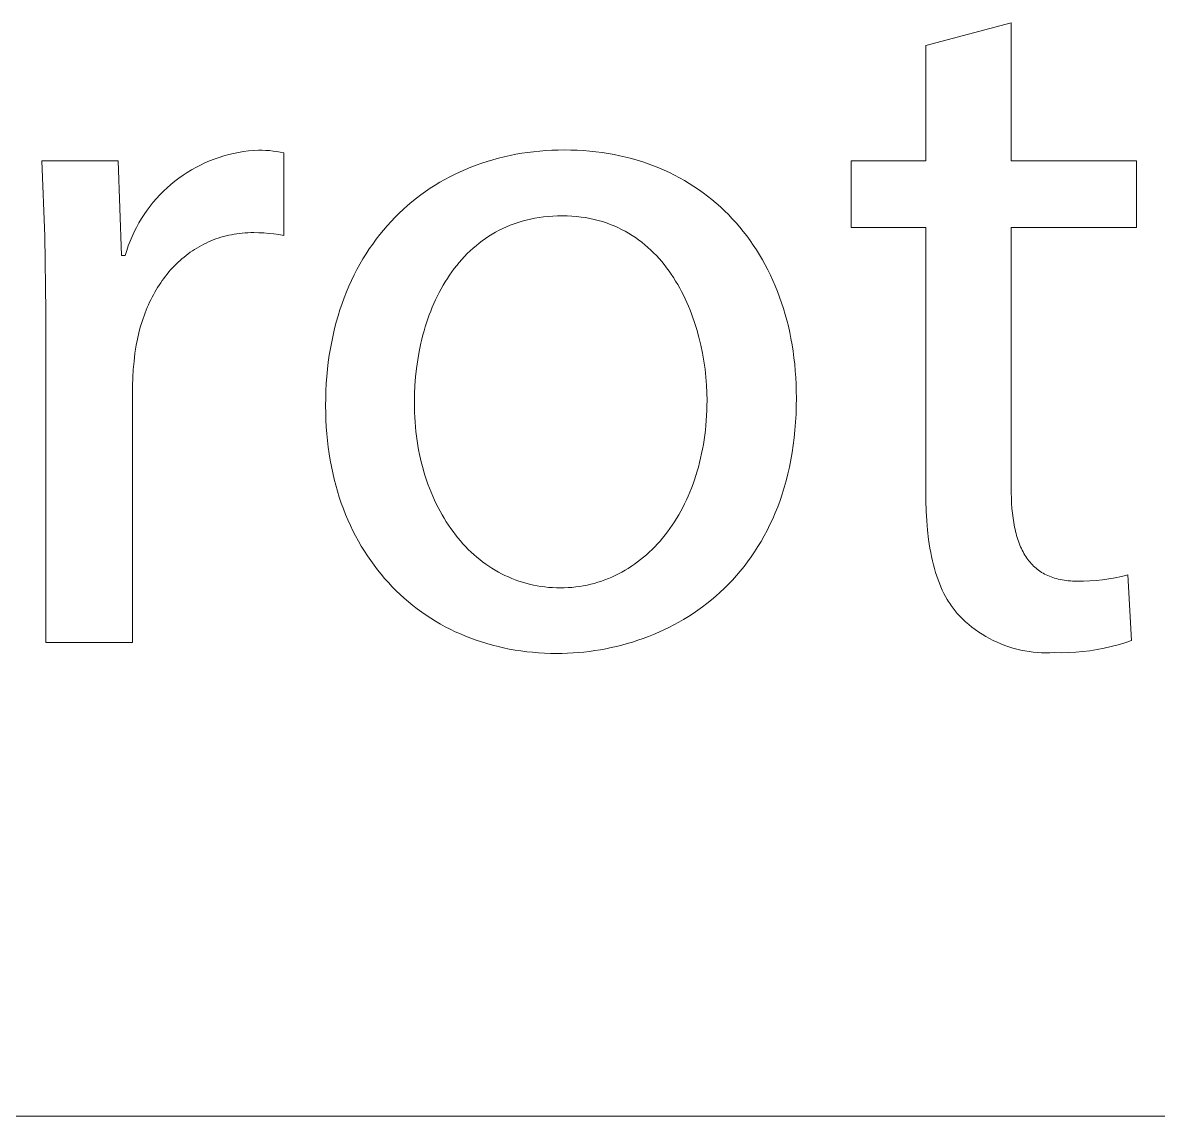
# Model space of a CAD drawing. Header units: millimetres. Extents: x -1576 to 3664, y -445 to 3215.
# Drawn here: x 2837.2 to 2897, y -445.4 to -387.8 of the extents above; entities that cross this region are included whole.
import ezdxf

# ---------------------------------------------------------------- set-up
doc = ezdxf.new("R2010")
doc.units = ezdxf.units.MM
doc.header["$MEASUREMENT"] = 0
doc.layers.add('Domyślny', color=7, linetype='Continuous', true_color=0x000000)

msp = doc.modelspace()

# ---------------------------------------------------------------- linework, layer by layer
at = {"layer": 'Domyślny', "color": 18, "lineweight": 15, "true_color": 0x000000}
for p, q in [((2884.769, -388.972), (2889.271, -387.768)), ((2889.271, -387.768), (2889.271, -395.044)), ((2884.769, -395.044), (2884.769, -388.972)), ((2847.026, -395.052), (2847.274, -394.955)), ((2847.274, -394.955), (2847.524, -394.867)), ((2847.524, -394.867), (2847.778, -394.788)), ((2847.778, -394.788), (2848.035, -394.718)), ((2848.035, -394.718), (2848.293, -394.656)), ((2848.293, -394.656), (2848.554, -394.604)), ((2848.554, -394.604), (2848.816, -394.561)), ((2848.816, -394.561), (2849.08, -394.526)), ((2849.08, -394.526), (2849.345, -394.502)), ((2849.345, -394.502), (2849.61, -394.486)), ((2849.61, -394.486), (2849.801, -394.489)), ((2849.801, -394.489), (2849.992, -394.497)), ((2849.992, -394.497), (2850.182, -394.511)), ((2850.182, -394.511), (2850.372, -394.531)), ((2850.372, -394.531), (2850.561, -394.557)), ((2850.561, -394.557), (2850.749, -394.588)), ((2850.749, -394.588), (2850.936, -394.626)), ((2850.936, -394.626), (2850.936, -398.988)), ((2861.66, -395.079), (2861.955, -394.991)), ((2861.955, -394.991), (2862.253, -394.909)), ((2862.253, -394.909), (2862.554, -394.834)), ((2862.554, -394.834), (2862.859, -394.767)), ((2862.859, -394.767), (2863.166, -394.706)), ((2863.166, -394.706), (2863.476, -394.652)), ((2863.476, -394.652), (2863.789, -394.605)), ((2863.789, -394.605), (2864.105, -394.566)), ((2864.105, -394.566), (2864.423, -394.533)), ((2864.423, -394.533), (2864.744, -394.508)), ((2864.744, -394.508), (2865.067, -394.49)), ((2865.067, -394.49), (2865.393, -394.479)), ((2865.393, -394.479), (2865.721, -394.475)), ((2865.721, -394.475), (2866.061, -394.479)), ((2866.061, -394.479), (2866.397, -394.491)), ((2866.397, -394.491), (2866.73, -394.51)), ((2866.73, -394.51), (2867.06, -394.537)), ((2867.06, -394.537), (2867.386, -394.571)), ((2867.386, -394.571), (2867.708, -394.613)), ((2867.708, -394.613), (2868.026, -394.662)), ((2868.026, -394.662), (2868.34, -394.719)), ((2868.34, -394.719), (2868.651, -394.782)), ((2868.651, -394.782), (2868.957, -394.853)), ((2868.957, -394.853), (2869.259, -394.931)), ((2869.259, -394.931), (2869.558, -395.016)), ((2869.558, -395.016), (2869.852, -395.108)), ((2838.345, -399.012), (2838.181, -395.044)), ((2838.181, -395.044), (2842.212, -395.044)), ((2842.212, -395.044), (2842.386, -400.035)), ((2845.846, -395.661), (2846.073, -395.523)), ((2846.073, -395.523), (2846.305, -395.393)), ((2846.305, -395.393), (2846.541, -395.271)), ((2846.541, -395.271), (2846.782, -395.157)), ((2846.782, -395.157), (2847.026, -395.052)), ((2860.237, -395.624), (2860.515, -395.501)), ((2860.515, -395.501), (2860.796, -395.386)), ((2860.796, -395.386), (2861.08, -395.277)), ((2861.08, -395.277), (2861.368, -395.174)), ((2861.368, -395.174), (2861.66, -395.079)), ((2869.852, -395.108), (2870.142, -395.207)), ((2870.142, -395.207), (2870.427, -395.313)), ((2870.427, -395.313), (2870.709, -395.426)), ((2870.709, -395.426), (2870.986, -395.545)), ((2870.986, -395.545), (2871.258, -395.671)), ((2880.843, -398.569), (2880.843, -395.044)), ((2880.843, -395.044), (2884.769, -395.044)), ((2889.271, -395.044), (2895.884, -395.044)), ((2895.884, -395.044), (2895.884, -398.569)), ((2844.99, -396.29), (2845.195, -396.121)), ((2845.195, -396.121), (2845.407, -395.96)), ((2845.407, -395.96), (2845.624, -395.807)), ((2845.624, -395.807), (2845.846, -395.661)), ((2858.91, -396.336), (2859.168, -396.18)), ((2859.168, -396.18), (2859.429, -396.031)), ((2859.429, -396.031), (2859.695, -395.889)), ((2859.695, -395.889), (2859.964, -395.753)), ((2859.964, -395.753), (2860.237, -395.624)), ((2871.258, -395.671), (2871.526, -395.804)), ((2871.526, -395.804), (2871.789, -395.943)), ((2871.789, -395.943), (2872.048, -396.088)), ((2872.048, -396.088), (2872.302, -396.24)), ((2844.409, -396.836), (2844.596, -396.647)), ((2844.596, -396.647), (2844.79, -396.465)), ((2844.79, -396.465), (2844.99, -396.29)), ((2858.165, -396.842), (2858.409, -396.667)), ((2858.409, -396.667), (2858.657, -396.498)), ((2858.657, -396.498), (2858.91, -396.336)), ((2872.302, -396.24), (2872.551, -396.399)), ((2872.551, -396.399), (2872.796, -396.563)), ((2872.796, -396.563), (2873.036, -396.734)), ((2873.036, -396.734), (2873.27, -396.911)), ((2843.889, -397.44), (2844.055, -397.233)), ((2844.055, -397.233), (2844.229, -397.031)), ((2844.229, -397.031), (2844.409, -396.836)), ((2857.235, -397.606), (2857.461, -397.406)), ((2857.461, -397.406), (2857.691, -397.211)), ((2857.691, -397.211), (2857.925, -397.023)), ((2857.925, -397.023), (2858.165, -396.842)), ((2873.27, -396.911), (2873.5, -397.094)), ((2873.5, -397.094), (2873.725, -397.283)), ((2873.725, -397.283), (2873.944, -397.478)), ((2843.434, -398.095), (2843.578, -397.871)), ((2843.578, -397.871), (2843.729, -397.653)), ((2843.729, -397.653), (2843.889, -397.44)), ((2856.8, -398.026), (2857.015, -397.813)), ((2857.015, -397.813), (2857.235, -397.606)), ((2864.631, -398.006), (2864.396, -398.038)), ((2864.871, -397.981), (2864.631, -398.006)), ((2865.115, -397.962), (2864.871, -397.981)), ((2865.363, -397.951), (2865.115, -397.962)), ((2865.616, -397.948), (2865.363, -397.951)), ((2865.869, -397.952), (2865.616, -397.948)), ((2866.118, -397.964), (2865.869, -397.952)), ((2866.362, -397.983), (2866.118, -397.964)), ((2866.602, -398.01), (2866.362, -397.983)), ((2866.836, -398.044), (2866.602, -398.01)), ((2873.944, -397.478), (2874.158, -397.679)), ((2874.158, -397.679), (2874.368, -397.886)), ((2874.368, -397.886), (2874.572, -398.098)), ((2843.05, -398.794), (2843.17, -398.556)), ((2843.17, -398.556), (2843.298, -398.323)), ((2843.298, -398.323), (2843.434, -398.095)), ((2856.185, -398.703), (2856.385, -398.471)), ((2856.385, -398.471), (2856.59, -398.246)), ((2856.59, -398.246), (2856.8, -398.026)), ((2862.675, -398.528), (2862.479, -398.616)), ((2862.875, -398.445), (2862.675, -398.528)), ((2863.079, -398.368), (2862.875, -398.445)), ((2863.287, -398.297), (2863.079, -398.368)), ((2863.5, -398.232), (2863.287, -398.297)), ((2863.718, -398.174), (2863.5, -398.232)), ((2863.939, -398.122), (2863.718, -398.174)), ((2864.166, -398.076), (2863.939, -398.122)), ((2864.396, -398.038), (2864.166, -398.076)), ((2867.066, -398.086), (2866.836, -398.044)), ((2867.291, -398.135), (2867.066, -398.086)), ((2867.512, -398.19), (2867.291, -398.135)), ((2867.727, -398.252), (2867.512, -398.19)), ((2867.939, -398.321), (2867.727, -398.252)), ((2868.145, -398.397), (2867.939, -398.321)), ((2868.348, -398.479), (2868.145, -398.397)), ((2868.545, -398.566), (2868.348, -398.479)), ((2868.738, -398.66), (2868.545, -398.566)), ((2874.572, -398.098), (2874.77, -398.316)), ((2874.77, -398.316), (2874.963, -398.54)), ((2874.963, -398.54), (2875.151, -398.77)), ((2884.769, -398.569), (2880.843, -398.569)), ((2884.769, -412.423), (2884.769, -398.569)), ((2895.884, -398.569), (2889.271, -398.569)), ((2889.271, -398.569), (2889.271, -412.249)), ((2838.39, -402.984), (2838.345, -399.012)), ((2842.835, -399.28), (2842.938, -399.035)), ((2842.938, -399.035), (2843.05, -398.794)), ((2847.352, -399.169), (2847.221, -399.218)), ((2847.485, -399.123), (2847.352, -399.169)), ((2847.619, -399.081), (2847.485, -399.123)), ((2847.755, -399.041), (2847.619, -399.081)), ((2847.892, -399.005), (2847.755, -399.041)), ((2848.031, -398.973), (2847.892, -399.005)), ((2848.171, -398.943), (2848.031, -398.973)), ((2848.313, -398.917), (2848.171, -398.943)), ((2848.457, -398.894), (2848.313, -398.917)), ((2848.602, -398.875), (2848.457, -398.894)), ((2848.748, -398.859), (2848.602, -398.875)), ((2848.896, -398.847), (2848.748, -398.859)), ((2849.045, -398.838), (2848.896, -398.847)), ((2849.196, -398.833), (2849.045, -398.838)), ((2849.348, -398.831), (2849.196, -398.833)), ((2849.615, -398.836), (2849.348, -398.831)), ((2849.881, -398.85), (2849.615, -398.836)), ((2850.146, -398.872), (2849.881, -398.85)), ((2850.411, -398.902), (2850.146, -398.872)), ((2850.674, -398.941), (2850.411, -398.902)), ((2850.936, -398.988), (2850.674, -398.941)), ((2855.62, -399.435), (2855.803, -399.185)), ((2855.803, -399.185), (2855.991, -398.941)), ((2855.991, -398.941), (2856.185, -398.703)), ((2861.565, -399.143), (2861.395, -399.264)), ((2861.739, -399.027), (2861.565, -399.143)), ((2861.918, -398.916), (2861.739, -399.027)), ((2862.1, -398.811), (2861.918, -398.916)), ((2862.288, -398.711), (2862.1, -398.811)), ((2862.479, -398.616), (2862.288, -398.711)), ((2868.927, -398.76), (2868.738, -398.66)), ((2869.111, -398.866), (2868.927, -398.76)), ((2869.291, -398.977), (2869.111, -398.866)), ((2869.467, -399.093), (2869.291, -398.977)), ((2869.638, -399.215), (2869.467, -399.093)), ((2875.151, -398.77), (2875.333, -399.004)), ((2875.333, -399.004), (2875.51, -399.245)), ((2842.578, -400.035), (2842.655, -399.78)), ((2842.655, -399.78), (2842.741, -399.529)), ((2842.741, -399.529), (2842.835, -399.28)), ((2846.12, -399.792), (2846.007, -399.871)), ((2846.236, -399.717), (2846.12, -399.792)), ((2846.353, -399.644), (2846.236, -399.717)), ((2846.472, -399.574), (2846.353, -399.644)), ((2846.592, -399.507), (2846.472, -399.574)), ((2846.715, -399.443), (2846.592, -399.507)), ((2846.839, -399.382), (2846.715, -399.443)), ((2846.965, -399.324), (2846.839, -399.382)), ((2847.092, -399.269), (2846.965, -399.324)), ((2847.221, -399.218), (2847.092, -399.269)), ((2855.271, -399.954), (2855.443, -399.692)), ((2855.443, -399.692), (2855.62, -399.435)), ((2860.756, -399.796), (2860.606, -399.941)), ((2860.909, -399.656), (2860.756, -399.796)), ((2861.067, -399.521), (2860.909, -399.656)), ((2861.229, -399.39), (2861.067, -399.521)), ((2861.395, -399.264), (2861.229, -399.39)), ((2869.804, -399.341), (2869.638, -399.215)), ((2869.967, -399.473), (2869.804, -399.341)), ((2870.125, -399.61), (2869.967, -399.473)), ((2870.279, -399.751), (2870.125, -399.61)), ((2870.429, -399.897), (2870.279, -399.751)), ((2875.51, -399.245), (2875.68, -399.49)), ((2875.68, -399.49), (2875.846, -399.741)), ((2875.846, -399.741), (2876.005, -399.997)), ((2842.386, -400.035), (2842.578, -400.035)), ((2845.364, -400.398), (2845.263, -400.495)), ((2845.466, -400.303), (2845.364, -400.398)), ((2845.57, -400.211), (2845.466, -400.303)), ((2845.677, -400.122), (2845.57, -400.211)), ((2845.785, -400.036), (2845.677, -400.122)), ((2845.895, -399.952), (2845.785, -400.036)), ((2846.007, -399.871), (2845.895, -399.952)), ((2854.946, -400.496), (2855.105, -400.222)), ((2855.105, -400.222), (2855.271, -399.954)), ((2860.183, -400.401), (2860.05, -400.562)), ((2860.32, -400.243), (2860.183, -400.401)), ((2860.461, -400.09), (2860.32, -400.243)), ((2860.606, -399.941), (2860.461, -400.09)), ((2870.574, -400.047), (2870.429, -399.897)), ((2870.715, -400.201), (2870.574, -400.047)), ((2870.852, -400.359), (2870.715, -400.201)), ((2870.985, -400.522), (2870.852, -400.359)), ((2876.005, -399.997), (2876.159, -400.259)), ((2876.159, -400.259), (2876.307, -400.525)), ((2844.88, -400.908), (2844.79, -401.018)), ((2844.973, -400.801), (2844.88, -400.908)), ((2845.068, -400.697), (2844.973, -400.801)), ((2845.165, -400.595), (2845.068, -400.697)), ((2845.263, -400.495), (2845.165, -400.595)), ((2854.645, -401.062), (2854.792, -400.776)), ((2854.792, -400.776), (2854.946, -400.496)), ((2859.796, -400.896), (2859.675, -401.069)), ((2859.921, -400.727), (2859.796, -400.896)), ((2860.05, -400.562), (2859.921, -400.727)), ((2871.114, -400.688), (2870.985, -400.522)), ((2871.239, -400.857), (2871.114, -400.688)), ((2871.36, -401.03), (2871.239, -400.857)), ((2876.307, -400.525), (2876.448, -400.796)), ((2876.448, -400.796), (2876.584, -401.073)), ((2844.367, -401.6), (2844.288, -401.723)), ((2844.447, -401.479), (2844.367, -401.6)), ((2844.53, -401.36), (2844.447, -401.479)), ((2844.614, -401.244), (2844.53, -401.36)), ((2844.701, -401.13), (2844.614, -401.244)), ((2844.79, -401.018), (2844.701, -401.13)), ((2854.369, -401.651), (2854.504, -401.354)), ((2854.504, -401.354), (2854.645, -401.062)), ((2859.445, -401.425), (2859.335, -401.608)), ((2859.558, -401.245), (2859.445, -401.425)), ((2859.675, -401.069), (2859.558, -401.245)), ((2871.477, -401.206), (2871.36, -401.03)), ((2871.589, -401.386), (2871.477, -401.206)), ((2871.698, -401.568), (2871.589, -401.386)), ((2871.803, -401.754), (2871.698, -401.568)), ((2876.584, -401.073), (2876.714, -401.354)), ((2876.714, -401.354), (2876.838, -401.64)), ((2844.066, -402.106), (2843.996, -402.238)), ((2844.138, -401.976), (2844.066, -402.106)), ((2844.212, -401.849), (2844.138, -401.976)), ((2844.288, -401.723), (2844.212, -401.849)), ((2854.119, -402.264), (2854.241, -401.955)), ((2854.241, -401.955), (2854.369, -401.651)), ((2859.032, -402.174), (2858.938, -402.369)), ((2859.129, -401.982), (2859.032, -402.174)), ((2859.23, -401.793), (2859.129, -401.982)), ((2859.335, -401.608), (2859.23, -401.793)), ((2871.904, -401.942), (2871.803, -401.754)), ((2872.001, -402.132), (2871.904, -401.942)), ((2872.094, -402.325), (2872.001, -402.132)), ((2876.838, -401.64), (2876.955, -401.931)), ((2876.955, -401.931), (2877.067, -402.227)), ((2843.738, -402.785), (2843.679, -402.926)), ((2843.799, -402.645), (2843.738, -402.785)), ((2843.863, -402.507), (2843.799, -402.645)), ((2843.928, -402.371), (2843.863, -402.507)), ((2843.996, -402.238), (2843.928, -402.371)), ((2853.896, -402.899), (2854.004, -402.578)), ((2854.004, -402.578), (2854.119, -402.264)), ((2858.763, -402.766), (2858.681, -402.969)), ((2858.849, -402.566), (2858.763, -402.766)), ((2858.938, -402.369), (2858.849, -402.566)), ((2872.183, -402.52), (2872.094, -402.325)), ((2872.268, -402.717), (2872.183, -402.52)), ((2872.35, -402.916), (2872.268, -402.717)), ((2877.067, -402.227), (2877.172, -402.527)), ((2877.172, -402.527), (2877.27, -402.832)), ((2838.39, -420.432), (2838.39, -402.984)), ((2843.516, -403.363), (2843.467, -403.511)), ((2843.568, -403.215), (2843.516, -403.363)), ((2843.623, -403.07), (2843.568, -403.215)), ((2843.679, -402.926), (2843.623, -403.07)), ((2853.7, -403.557), (2853.794, -403.225)), ((2853.794, -403.225), (2853.896, -402.899)), ((2858.529, -403.38), (2858.458, -403.589)), ((2858.603, -403.173), (2858.529, -403.38)), ((2858.681, -402.969), (2858.603, -403.173)), ((2872.428, -403.117), (2872.35, -402.916)), ((2872.502, -403.32), (2872.428, -403.117)), ((2872.573, -403.524), (2872.502, -403.32)), ((2877.27, -402.832), (2877.363, -403.141)), ((2877.363, -403.141), (2877.448, -403.455)), ((2843.374, -403.815), (2843.291, -404.124)), ((2843.467, -403.511), (2843.374, -403.815)), ((2853.532, -404.237), (2853.612, -403.894)), ((2853.612, -403.894), (2853.7, -403.557)), ((2858.392, -403.8), (2858.329, -404.013)), ((2858.458, -403.589), (2858.392, -403.8)), ((2872.639, -403.729), (2872.573, -403.524)), ((2872.702, -403.936), (2872.639, -403.729)), ((2872.818, -404.352), (2872.702, -403.936)), ((2877.448, -403.455), (2877.528, -403.773)), ((2877.528, -403.773), (2877.6, -404.096)), ((2843.218, -404.441), (2843.154, -404.763)), ((2843.291, -404.124), (2843.218, -404.441)), ((2853.393, -404.939), (2853.459, -404.585)), ((2853.459, -404.585), (2853.532, -404.237)), ((2858.214, -404.443), (2858.162, -404.66)), ((2858.269, -404.227), (2858.214, -404.443)), ((2858.329, -404.013), (2858.269, -404.227)), ((2872.919, -404.771), (2872.818, -404.352)), ((2877.6, -404.096), (2877.666, -404.423)), ((2877.666, -404.423), (2877.726, -404.754)), ((2843.091, -405.19), (2843.041, -405.618)), ((2843.154, -404.763), (2843.091, -405.19)), ((2853.334, -405.298), (2853.393, -404.939)), ((2858.07, -405.099), (2857.992, -405.542)), ((2858.162, -404.66), (2858.07, -405.099)), ((2873.005, -405.192), (2872.919, -404.771)), ((2873.078, -405.613), (2873.005, -405.192)), ((2877.726, -404.754), (2877.778, -405.089)), ((2877.778, -405.089), (2877.824, -405.428)), ((2843.041, -405.618), (2843.003, -406.048)), ((2853.24, -406.033), (2853.283, -405.663)), ((2853.283, -405.663), (2853.334, -405.298)), ((2857.992, -405.542), (2857.928, -405.988)), ((2873.137, -406.034), (2873.078, -405.613)), ((2877.824, -405.428), (2877.863, -405.771)), ((2877.863, -405.771), (2877.895, -406.118)), ((2843.003, -406.048), (2842.976, -406.478)), ((2853.204, -406.409), (2853.24, -406.033)), ((2857.928, -405.988), (2857.879, -406.437)), ((2873.183, -406.452), (2873.137, -406.034)), ((2877.895, -406.118), (2877.92, -406.469)), ((2842.976, -406.478), (2842.962, -406.91)), ((2842.962, -406.91), (2842.962, -420.432)), ((2853.156, -407.176), (2853.176, -406.79)), ((2853.176, -406.79), (2853.204, -406.409)), ((2857.844, -406.888), (2857.823, -407.339)), ((2857.879, -406.437), (2857.844, -406.888)), ((2873.215, -406.868), (2873.183, -406.452)), ((2873.235, -407.279), (2873.215, -406.868)), ((2877.92, -406.469), (2877.938, -406.824)), ((2877.938, -406.824), (2877.949, -407.183)), ((2853.14, -407.963), (2853.144, -407.567)), ((2853.144, -407.567), (2853.156, -407.176)), ((2857.823, -407.339), (2857.816, -407.789)), ((2873.241, -407.684), (2873.235, -407.279)), ((2877.952, -407.545), (2877.947, -407.98)), ((2877.949, -407.183), (2877.952, -407.545)), ((2853.144, -408.337), (2853.14, -407.963)), ((2857.816, -407.789), (2857.819, -408.049)), ((2857.819, -408.049), (2857.826, -408.307)), ((2873.231, -408.216), (2873.239, -407.951)), ((2873.239, -407.951), (2873.241, -407.684)), ((2877.947, -407.98), (2877.933, -408.408)), ((2853.155, -408.707), (2853.144, -408.337)), ((2853.175, -409.072), (2853.155, -408.707)), ((2857.826, -408.307), (2857.837, -408.562)), ((2857.837, -408.562), (2857.853, -408.816)), ((2873.181, -408.996), (2873.203, -408.738)), ((2873.203, -408.738), (2873.219, -408.478)), ((2873.219, -408.478), (2873.231, -408.216)), ((2877.933, -408.408), (2877.91, -408.828)), ((2853.201, -409.433), (2853.175, -409.072)), ((2857.853, -408.816), (2857.874, -409.067)), ((2857.874, -409.067), (2857.899, -409.316)), ((2857.899, -409.316), (2857.929, -409.563)), ((2873.125, -409.502), (2873.155, -409.25)), ((2873.155, -409.25), (2873.181, -408.996)), ((2877.878, -409.24), (2877.836, -409.645)), ((2877.91, -408.828), (2877.878, -409.24)), ((2853.235, -409.789), (2853.201, -409.433)), ((2853.277, -410.14), (2853.235, -409.789)), ((2857.929, -409.563), (2857.963, -409.807)), ((2857.963, -409.807), (2858.001, -410.049)), ((2873.051, -409.998), (2873.09, -409.752)), ((2873.09, -409.752), (2873.125, -409.502)), ((2877.836, -409.645), (2877.786, -410.042)), ((2853.325, -410.487), (2853.277, -410.14)), ((2853.381, -410.829), (2853.325, -410.487)), ((2858.001, -410.049), (2858.044, -410.288)), ((2858.044, -410.288), (2858.091, -410.524)), ((2858.091, -410.524), (2858.142, -410.758)), ((2872.906, -410.721), (2872.958, -410.483)), ((2872.958, -410.483), (2873.007, -410.242)), ((2873.007, -410.242), (2873.051, -409.998)), ((2877.728, -410.432), (2877.661, -410.814)), ((2877.786, -410.042), (2877.728, -410.432)), ((2853.444, -411.166), (2853.381, -410.829)), ((2853.514, -411.498), (2853.444, -411.166)), ((2858.142, -410.758), (2858.197, -410.989)), ((2858.197, -410.989), (2858.257, -411.217)), ((2872.788, -411.188), (2872.849, -410.956)), ((2872.849, -410.956), (2872.906, -410.721)), ((2877.661, -410.814), (2877.585, -411.188)), ((2853.591, -411.826), (2853.514, -411.498)), ((2858.257, -411.217), (2858.32, -411.442)), ((2858.32, -411.442), (2858.388, -411.664)), ((2858.388, -411.664), (2858.46, -411.883)), ((2872.581, -411.864), (2872.654, -411.642)), ((2872.654, -411.642), (2872.723, -411.416)), ((2872.723, -411.416), (2872.788, -411.188)), ((2877.502, -411.555), (2877.41, -411.915)), ((2877.585, -411.188), (2877.502, -411.555)), ((2853.675, -412.148), (2853.591, -411.826)), ((2853.765, -412.466), (2853.675, -412.148)), ((2858.46, -411.883), (2858.535, -412.099)), ((2858.535, -412.099), (2858.614, -412.312)), ((2858.614, -412.312), (2858.698, -412.522)), ((2872.337, -412.511), (2872.422, -412.299)), ((2872.422, -412.299), (2872.504, -412.083)), ((2872.504, -412.083), (2872.581, -411.864)), ((2877.311, -412.267), (2877.204, -412.612)), ((2877.41, -411.915), (2877.311, -412.267)), ((2889.271, -412.249), (2889.274, -412.541)), ((2853.862, -412.779), (2853.765, -412.466)), ((2853.966, -413.086), (2853.862, -412.779)), ((2858.698, -412.522), (2858.785, -412.728)), ((2858.785, -412.728), (2858.876, -412.931)), ((2858.876, -412.931), (2858.97, -413.131)), ((2872.059, -413.126), (2872.156, -412.925)), ((2872.156, -412.925), (2872.248, -412.72)), ((2872.248, -412.72), (2872.337, -412.511)), ((2877.09, -412.95), (2876.968, -413.28)), ((2877.204, -412.612), (2877.09, -412.95)), ((2884.775, -412.974), (2884.769, -412.423)), ((2889.274, -412.541), (2889.282, -412.825)), ((2889.282, -412.825), (2889.296, -413.101)), ((2854.076, -413.389), (2853.966, -413.086)), ((2854.193, -413.686), (2854.076, -413.389)), ((2858.97, -413.131), (2859.069, -413.327)), ((2859.069, -413.327), (2859.171, -413.519)), ((2859.171, -413.519), (2859.276, -413.708)), ((2871.748, -413.709), (2871.856, -413.518)), ((2871.856, -413.518), (2871.959, -413.324)), ((2871.959, -413.324), (2872.059, -413.126)), ((2876.968, -413.28), (2876.84, -413.602)), ((2884.793, -413.508), (2884.775, -412.974)), ((2884.823, -414.025), (2884.793, -413.508)), ((2889.296, -413.101), (2889.315, -413.369)), ((2889.315, -413.369), (2889.341, -413.628)), ((2854.316, -413.979), (2854.193, -413.686)), ((2854.445, -414.266), (2854.316, -413.979)), ((2859.276, -413.708), (2859.385, -413.893)), ((2859.385, -413.893), (2859.498, -414.075)), ((2859.498, -414.075), (2859.614, -414.253)), ((2871.405, -414.257), (2871.523, -414.078)), ((2871.523, -414.078), (2871.637, -413.895)), ((2871.637, -413.895), (2871.748, -413.709)), ((2876.704, -413.918), (2876.561, -414.226)), ((2876.84, -413.602), (2876.704, -413.918)), ((2884.866, -414.524), (2884.823, -414.025)), ((2889.341, -413.628), (2889.372, -413.879)), ((2889.372, -413.879), (2889.409, -414.122)), ((2889.409, -414.122), (2889.453, -414.356)), ((2854.58, -414.547), (2854.445, -414.266)), ((2854.721, -414.824), (2854.58, -414.547)), ((2859.614, -414.253), (2859.733, -414.426)), ((2859.733, -414.426), (2859.856, -414.596)), ((2859.856, -414.596), (2859.982, -414.762)), ((2859.982, -414.762), (2860.112, -414.924)), ((2870.901, -414.931), (2871.032, -414.768)), ((2871.032, -414.768), (2871.159, -414.602)), ((2871.159, -414.602), (2871.284, -414.431)), ((2871.284, -414.431), (2871.405, -414.257)), ((2876.412, -414.527), (2876.256, -414.821)), ((2876.561, -414.226), (2876.412, -414.527)), ((2884.922, -415.005), (2884.866, -414.524)), ((2889.453, -414.356), (2889.477, -414.469)), ((2889.477, -414.469), (2889.503, -414.581)), ((2889.503, -414.581), (2889.531, -414.69)), ((2889.531, -414.69), (2889.56, -414.798)), ((2854.869, -415.095), (2854.721, -414.824)), ((2855.022, -415.36), (2854.869, -415.095)), ((2855.181, -415.62), (2855.022, -415.36)), ((2860.112, -414.924), (2860.244, -415.081)), ((2860.244, -415.081), (2860.38, -415.235)), ((2860.38, -415.235), (2860.519, -415.384)), ((2870.489, -415.392), (2870.629, -415.243)), ((2870.629, -415.243), (2870.766, -415.089)), ((2870.766, -415.089), (2870.901, -414.931)), ((2876.094, -415.108), (2875.925, -415.387)), ((2876.256, -414.821), (2876.094, -415.108)), ((2884.955, -415.239), (2884.922, -415.005)), ((2884.992, -415.468), (2884.955, -415.239)), ((2889.56, -414.798), (2889.591, -414.903)), ((2889.591, -414.903), (2889.623, -415.006)), ((2889.623, -415.006), (2889.658, -415.106)), ((2889.658, -415.106), (2889.694, -415.205)), ((2889.694, -415.205), (2889.731, -415.301)), ((2889.731, -415.301), (2889.771, -415.395)), ((2855.346, -415.875), (2855.181, -415.62)), ((2855.516, -416.124), (2855.346, -415.875)), ((2860.519, -415.384), (2860.661, -415.529)), ((2860.661, -415.529), (2860.806, -415.669)), ((2860.806, -415.669), (2860.955, -415.805)), ((2860.955, -415.805), (2861.106, -415.936)), ((2861.106, -415.936), (2861.26, -416.063)), ((2869.742, -416.071), (2869.897, -415.945)), ((2869.897, -415.945), (2870.049, -415.813)), ((2870.049, -415.813), (2870.199, -415.677)), ((2870.199, -415.677), (2870.345, -415.537)), ((2870.345, -415.537), (2870.489, -415.392)), ((2875.57, -415.925), (2875.384, -416.183)), ((2875.75, -415.659), (2875.57, -415.925)), ((2875.925, -415.387), (2875.75, -415.659)), ((2885.032, -415.693), (2884.992, -415.468)), ((2885.076, -415.913), (2885.032, -415.693)), ((2885.124, -416.128), (2885.076, -415.913)), ((2889.771, -415.395), (2889.812, -415.487)), ((2889.812, -415.487), (2889.855, -415.576)), ((2889.855, -415.576), (2889.9, -415.663)), ((2889.9, -415.663), (2889.947, -415.748)), ((2889.947, -415.748), (2889.995, -415.831)), ((2889.995, -415.831), (2890.046, -415.911)), ((2890.046, -415.911), (2890.098, -415.989)), ((2855.692, -416.368), (2855.516, -416.124)), ((2855.873, -416.605), (2855.692, -416.368)), ((2861.26, -416.063), (2861.417, -416.185)), ((2861.417, -416.185), (2861.577, -416.303)), ((2861.577, -416.303), (2861.739, -416.415)), ((2861.739, -416.415), (2861.905, -416.523)), ((2861.905, -416.523), (2862.073, -416.626)), ((2868.926, -416.632), (2869.094, -416.53)), ((2869.094, -416.53), (2869.26, -416.422)), ((2869.26, -416.422), (2869.423, -416.31)), ((2869.423, -416.31), (2869.584, -416.193)), ((2869.584, -416.193), (2869.742, -416.071)), ((2875.192, -416.434), (2874.995, -416.678)), ((2875.384, -416.183), (2875.192, -416.434)), ((2885.175, -416.338), (2885.124, -416.128)), ((2885.23, -416.544), (2885.175, -416.338)), ((2885.289, -416.745), (2885.23, -416.544)), ((2890.098, -415.989), (2890.152, -416.065)), ((2890.152, -416.065), (2890.208, -416.138)), ((2890.208, -416.138), (2890.266, -416.209)), ((2890.266, -416.209), (2890.326, -416.277)), ((2890.326, -416.277), (2890.388, -416.344)), ((2890.388, -416.344), (2890.452, -416.408)), ((2890.452, -416.408), (2890.518, -416.469)), ((2890.518, -416.469), (2890.586, -416.528)), ((2890.586, -416.528), (2890.62, -416.557)), ((2890.62, -416.557), (2890.656, -416.585)), ((2856.06, -416.837), (2855.873, -416.605)), ((2856.252, -417.064), (2856.06, -416.837)), ((2856.449, -417.284), (2856.252, -417.064)), ((2862.073, -416.626), (2862.244, -416.723)), ((2862.244, -416.723), (2862.417, -416.816)), ((2862.417, -416.816), (2862.593, -416.904)), ((2862.593, -416.904), (2862.771, -416.986)), ((2862.771, -416.986), (2862.952, -417.064)), ((2862.952, -417.064), (2863.136, -417.136)), ((2863.136, -417.136), (2863.322, -417.202)), ((2867.679, -417.205), (2867.864, -417.139)), ((2867.864, -417.139), (2868.047, -417.068)), ((2868.047, -417.068), (2868.227, -416.991)), ((2868.227, -416.991), (2868.405, -416.909)), ((2868.405, -416.909), (2868.581, -416.822)), ((2868.581, -416.822), (2868.755, -416.73)), ((2868.755, -416.73), (2868.926, -416.632)), ((2874.584, -417.145), (2874.372, -417.368)), ((2874.792, -416.915), (2874.584, -417.145)), ((2874.995, -416.678), (2874.792, -416.915)), ((2885.352, -416.941), (2885.289, -416.745)), ((2885.419, -417.133), (2885.352, -416.941)), ((2885.489, -417.319), (2885.419, -417.133)), ((2890.656, -416.585), (2890.691, -416.612)), ((2890.691, -416.612), (2890.728, -416.639)), ((2890.728, -416.639), (2890.764, -416.665)), ((2890.764, -416.665), (2890.802, -416.691)), ((2890.802, -416.691), (2890.839, -416.716)), ((2890.839, -416.716), (2890.878, -416.741)), ((2890.878, -416.741), (2890.956, -416.788)), ((2890.956, -416.788), (2891.036, -416.832)), ((2891.036, -416.832), (2891.119, -416.874)), ((2891.119, -416.874), (2891.204, -416.914)), ((2891.204, -416.914), (2891.29, -416.951)), ((2891.29, -416.951), (2891.379, -416.986)), ((2891.379, -416.986), (2891.471, -417.018)), ((2891.471, -417.018), (2891.564, -417.047)), ((2891.564, -417.047), (2891.66, -417.074)), ((2891.66, -417.074), (2891.758, -417.099)), ((2891.758, -417.099), (2891.858, -417.121)), ((2891.858, -417.121), (2891.96, -417.14)), ((2891.96, -417.14), (2892.065, -417.157)), ((2892.065, -417.157), (2892.172, -417.172)), ((2893.754, -417.164), (2894.09, -417.128)), ((2894.09, -417.128), (2894.423, -417.081)), ((2894.423, -417.081), (2894.756, -417.022)), ((2894.756, -417.022), (2895.086, -416.953)), ((2895.086, -416.953), (2895.413, -416.873)), ((2895.413, -416.873), (2895.623, -420.328)), ((2856.652, -417.499), (2856.449, -417.284)), ((2856.859, -417.708), (2856.652, -417.499)), ((2857.071, -417.911), (2856.859, -417.708)), ((2863.322, -417.202), (2863.51, -417.263)), ((2863.51, -417.263), (2863.7, -417.319)), ((2863.7, -417.319), (2863.893, -417.369)), ((2863.893, -417.369), (2864.088, -417.413)), ((2864.088, -417.413), (2864.285, -417.452)), ((2864.285, -417.452), (2864.484, -417.485)), ((2864.484, -417.485), (2864.686, -417.512)), ((2864.686, -417.512), (2864.889, -417.533)), ((2864.889, -417.533), (2865.095, -417.548)), ((2865.095, -417.548), (2865.302, -417.557)), ((2865.302, -417.557), (2865.511, -417.56)), ((2865.511, -417.56), (2865.717, -417.557)), ((2865.717, -417.557), (2865.922, -417.548)), ((2865.922, -417.548), (2866.125, -417.533)), ((2866.125, -417.533), (2866.326, -417.512)), ((2866.326, -417.512), (2866.525, -417.485)), ((2866.525, -417.485), (2866.722, -417.453)), ((2866.722, -417.453), (2866.917, -417.415)), ((2866.917, -417.415), (2867.111, -417.371)), ((2867.111, -417.371), (2867.302, -417.321)), ((2867.302, -417.321), (2867.492, -417.266)), ((2867.492, -417.266), (2867.679, -417.205)), ((2874.154, -417.584), (2873.932, -417.794)), ((2874.372, -417.368), (2874.154, -417.584)), ((2885.564, -417.501), (2885.489, -417.319)), ((2885.643, -417.677), (2885.564, -417.501)), ((2885.726, -417.849), (2885.643, -417.677)), ((2892.172, -417.172), (2892.282, -417.183)), ((2892.282, -417.183), (2892.394, -417.193)), ((2892.394, -417.193), (2892.508, -417.199)), ((2892.508, -417.199), (2892.625, -417.203)), ((2892.625, -417.203), (2892.744, -417.204)), ((2892.744, -417.204), (2893.081, -417.202)), ((2893.081, -417.202), (2893.418, -417.189)), ((2893.418, -417.189), (2893.754, -417.164)), ((2857.288, -418.108), (2857.071, -417.911)), ((2857.51, -418.299), (2857.288, -418.108)), ((2857.737, -418.484), (2857.51, -418.299)), ((2873.475, -418.192), (2873.24, -418.381)), ((2873.706, -417.996), (2873.475, -418.192)), ((2873.932, -417.794), (2873.706, -417.996)), ((2885.814, -418.015), (2885.726, -417.849)), ((2885.906, -418.176), (2885.814, -418.015)), ((2885.953, -418.255), (2885.906, -418.176)), ((2886.002, -418.333), (2885.953, -418.255)), ((2886.051, -418.409), (2886.002, -418.333)), ((2857.968, -418.663), (2857.737, -418.484)), ((2858.204, -418.835), (2857.968, -418.663)), ((2858.444, -419.002), (2858.204, -418.835)), ((2872.511, -418.907), (2872.261, -419.068)), ((2872.758, -418.738), (2872.511, -418.907)), ((2873.001, -418.563), (2872.758, -418.738)), ((2873.24, -418.381), (2873.001, -418.563)), ((2886.102, -418.484), (2886.051, -418.409)), ((2886.154, -418.558), (2886.102, -418.484)), ((2886.207, -418.63), (2886.154, -418.558)), ((2886.261, -418.701), (2886.207, -418.63)), ((2886.316, -418.771), (2886.261, -418.701)), ((2886.373, -418.839), (2886.316, -418.771)), ((2886.431, -418.906), (2886.373, -418.839)), ((2886.489, -418.972), (2886.431, -418.906)), ((2858.689, -419.162), (2858.444, -419.002)), ((2858.938, -419.316), (2858.689, -419.162)), ((2859.191, -419.464), (2858.938, -419.316)), ((2859.448, -419.605), (2859.191, -419.464)), ((2871.491, -419.514), (2871.229, -419.649)), ((2871.751, -419.372), (2871.491, -419.514)), ((2872.008, -419.224), (2871.751, -419.372)), ((2872.261, -419.068), (2872.008, -419.224)), ((2886.549, -419.036), (2886.489, -418.972)), ((2886.706, -419.193), (2886.549, -419.036)), ((2886.867, -419.343), (2886.706, -419.193)), ((2887.034, -419.488), (2886.867, -419.343)), ((2887.206, -419.627), (2887.034, -419.488)), ((2859.709, -419.739), (2859.448, -419.605)), ((2859.974, -419.868), (2859.709, -419.739)), ((2860.243, -419.989), (2859.974, -419.868)), ((2860.516, -420.105), (2860.243, -419.989)), ((2860.792, -420.213), (2860.516, -420.105)), ((2870.152, -420.125), (2869.877, -420.228)), ((2870.425, -420.016), (2870.152, -420.125)), ((2870.695, -419.9), (2870.425, -420.016)), ((2870.963, -419.778), (2870.695, -419.9)), ((2871.229, -419.649), (2870.963, -419.778)), ((2887.382, -419.76), (2887.206, -419.627)), ((2887.563, -419.887), (2887.382, -419.76)), ((2887.748, -420.008), (2887.563, -419.887)), ((2887.937, -420.122), (2887.748, -420.008)), ((2888.13, -420.229), (2887.937, -420.122)), ((2842.962, -420.432), (2838.39, -420.432)), ((2861.072, -420.315), (2860.792, -420.213)), ((2861.356, -420.41), (2861.072, -420.315)), ((2861.642, -420.499), (2861.356, -420.41)), ((2861.933, -420.58), (2861.642, -420.499)), ((2862.226, -420.655), (2861.933, -420.58)), ((2862.522, -420.723), (2862.226, -420.655)), ((2862.822, -420.784), (2862.522, -420.723)), ((2868.192, -420.71), (2867.907, -420.769)), ((2868.476, -420.646), (2868.192, -420.71)), ((2868.759, -420.575), (2868.476, -420.646)), ((2869.041, -420.498), (2868.759, -420.575)), ((2869.321, -420.414), (2869.041, -420.498)), ((2869.6, -420.324), (2869.321, -420.414)), ((2869.877, -420.228), (2869.6, -420.324)), ((2888.327, -420.33), (2888.13, -420.229)), ((2888.526, -420.424), (2888.327, -420.33)), ((2888.73, -420.511), (2888.526, -420.424)), ((2888.935, -420.591), (2888.73, -420.511)), ((2889.144, -420.664), (2888.935, -420.591)), ((2889.355, -420.729), (2889.144, -420.664)), ((2889.568, -420.787), (2889.355, -420.729)), ((2894.17, -420.742), (2893.798, -420.814)), ((2894.538, -420.658), (2894.17, -420.742)), ((2894.903, -420.56), (2894.538, -420.658)), ((2895.265, -420.45), (2894.903, -420.56)), ((2895.623, -420.328), (2895.265, -420.45)), ((2863.125, -420.837), (2862.822, -420.784)), ((2863.43, -420.884), (2863.125, -420.837)), ((2863.739, -420.924), (2863.43, -420.884)), ((2864.05, -420.957), (2863.739, -420.924)), ((2864.363, -420.982), (2864.05, -420.957)), ((2864.679, -421.001), (2864.363, -420.982)), ((2864.998, -421.011), (2864.679, -421.001)), ((2865.319, -421.015), (2864.998, -421.011)), ((2865.607, -421.012), (2865.319, -421.015)), ((2865.894, -421.003), (2865.607, -421.012)), ((2866.182, -420.988), (2865.894, -421.003)), ((2866.47, -420.967), (2866.182, -420.988)), ((2866.758, -420.94), (2866.47, -420.967)), ((2867.046, -420.906), (2866.758, -420.94)), ((2867.334, -420.866), (2867.046, -420.906)), ((2867.62, -420.821), (2867.334, -420.866)), ((2867.907, -420.769), (2867.62, -420.821)), ((2889.783, -420.838), (2889.568, -420.787)), ((2890, -420.882), (2889.783, -420.838)), ((2890.218, -420.918), (2890, -420.882)), ((2890.437, -420.946), (2890.218, -420.918)), ((2890.657, -420.967), (2890.437, -420.946)), ((2890.877, -420.98), (2890.657, -420.967)), ((2891.098, -420.985), (2890.877, -420.98)), ((2891.319, -420.983), (2891.098, -420.985)), ((2891.54, -420.973), (2891.319, -420.983)), ((2891.918, -420.979), (2891.54, -420.973)), ((2892.296, -420.973), (2891.918, -420.979)), ((2892.673, -420.953), (2892.296, -420.973)), ((2893.05, -420.919), (2892.673, -420.953)), ((2893.425, -420.873), (2893.05, -420.919)), ((2893.798, -420.814), (2893.425, -420.873)), ((3659.287, -445.414), (-1575.678, -445.414)), ((3659.287, -445.414), (1684.044, -445.414))]:
    msp.add_line(p, q, dxfattribs=at)

doc.saveas('drawing.dxf')
